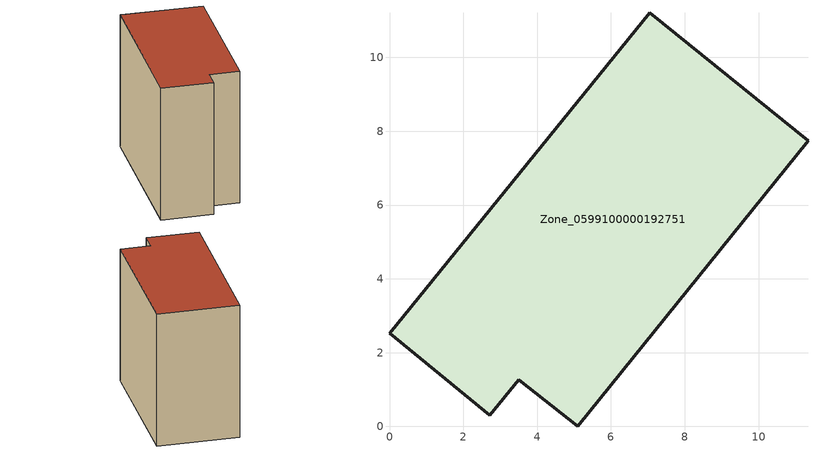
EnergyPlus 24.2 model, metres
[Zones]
Zone_0599100000192751
 floor ground (C_G): 3.5,1.27 2.72,0.31 0,2.52 7.05,11.21 11.34,7.74 5.1,0 z0
 wall outside (C_F): 7.05,11.21 0,2.52 2.72,0.31 3.5,1.27 5.1,0 11.34,7.74 7.05,11.21 z0:9.46
 roof outside (C_R): 11.34,7.74 7.05,11.21 0,2.52 2.72,0.31 3.5,1.27 5.1,0 z9.46
[BUILDING]
Pand.0599100000192751: North Axis=0; Terrain=City; Loads Convergence Tolerance Value=0.04; Temperature Convergence Tolerance Value=0.4; Solar Distribution=FullExterior; Maximum Number of Warmup Days=25; Minimum Number of Warmup Days=1
[Site:Location]
Rotterdam.The.Hague.AP_ZH_NLD Design_Conditions: Latitude=51.96; Longitude=4.45; Time Zone=1; Elevation=-4.5
[SITE:GROUNDTEMPERATURE:BUILDINGSURFACE]
18, 18, 18, 18, 18, 18, 18, 18, 18, 18, 18, 18
[MATERIAL] Thermal Absorptance=0.9; Solar Absorptance=0.7; Visible Absorptance=0.7
Name | Roughness | Thickness | Conductivity | Density | Specific Heat
G.TC.1946 | MediumSmooth | 0.15 | 1 | 540 | 1210
F.TC.1946 | Rough | 0.3 | 0.857143 | 1920 | 840
R.TC.1946 | MediumRough | 0.2 | 0.909091 | 1500 | 1000
[CONSTRUCTION]
C_G: G.TC.1946
C_F: F.TC.1946
C_R: R.TC.1946
[ZONE]
Zone_0599100000192751: Type=1; Multiplier=1; Ceiling Height=Autocalculate; Volume=Autocalculate; Floor Area=autocalculate; Part of Total Floor Area=Yes
[ZONEINFILTRATION:DESIGNFLOWRATE]
Infil_Zone_0599100000192751: Zone or ZoneList or Space or SpaceList=Zone_0599100000192751; Schedule=AlwaysOn; Design Flow Rate Calculation Method=Flow/Area; Flow Rate per Floor Area=0.003; Constant Term Coefficient=1; Temperature Term Coefficient=0; Velocity Term Coefficient=0; Velocity Squared Term Coefficient=0
[HVACTEMPLATE:ZONE:IDEALLOADSAIRSYSTEM]
Zone_0599100000192751: Maximum Heating Supply Air Temperature=50; Minimum Cooling Supply Air Temperature=13; Maximum Heating Supply Air Humidity Ratio=0.0156; Minimum Cooling Supply Air Humidity Ratio=0.0077; Heating Limit=NoLimit; Cooling Limit=NoLimit; Dehumidification Control Type=ConstantSensibleHeatRatio; Cooling Sensible Heat Ratio=0.7; Dehumidification Setpoint=60; Humidification Control Type=None; Humidification Setpoint=30; Outdoor Air Method=None; Outdoor Air Flow Rate per Person=0.00944; Outdoor Air Flow Rate per Zone Floor Area=0; Outdoor Air Flow Rate per Zone=0; Demand Controlled Ventilation Type=None; Outdoor Air Economizer Type=NoEconomizer; Heat Recovery Type=None; Sensible Heat Recovery Effectiveness=0.7; Latent Heat Recovery Effectiveness=0.65
[ZONECONTROL:THERMOSTAT]
ThermostatControl_Zone_0599100000192751: Zone or ZoneList=Zone_0599100000192751; Control Type Schedule=DualSetpointControlType; Control 1=Thermostat_Zone_0599100000192751; Temperature Difference Between Cutout And Setpoint=0
[THERMOSTATSETPOINT:DUALSETPOINT]
Thermostat_Zone_0599100000192751: Heating Setpoint Temperature Schedule=HeatingSetpoint_Zone_0599100000192751; Cooling Setpoint Temperature Schedule=CoolingSetpoint_Zone_0599100000192751
[SCHEDULE:COMPACT]
HeatingSetpoint_Zone_0599100000192751: Through: 12/31, For: AllDays, Until: 24:00, 21
CoolingSetpoint_Zone_0599100000192751: Through: 12/31, For: AllDays, Until: 24:00, 24
DualSetpointControlType: Through: 12/31, For: AllDays, Until: 24:00, 4
AlwaysOn: Through: 12/31, For: AllDays, Until: 24:00, 1
